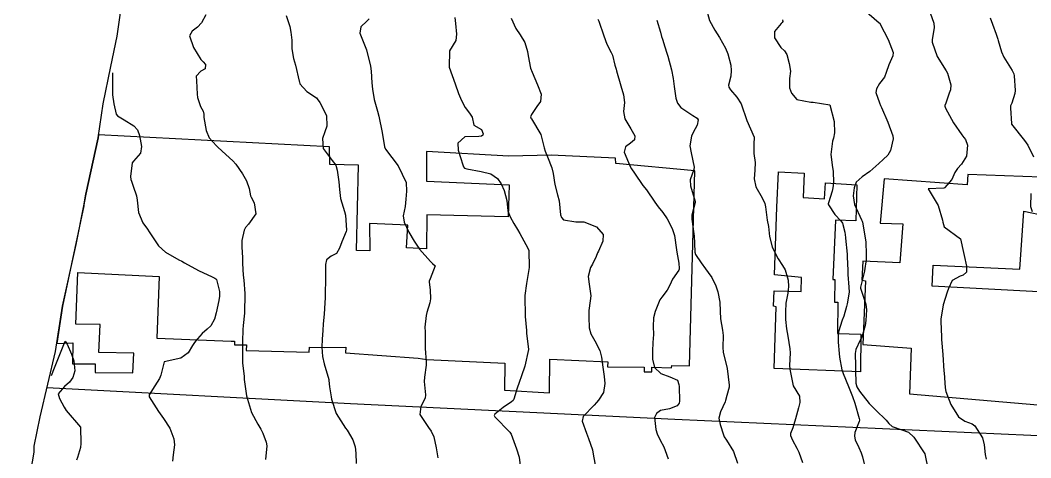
# Model space of a CAD drawing. Header units: metres. Extents: x 292545 to 299085, y 7450245 to 7463078.
# Drawn here: x 296812.7 to 296934.7, y 7453128 to 7453180.9 of the extents above; entities that cross this region are included whole.
import ezdxf

# ---------------------------------------------------------------- set-up
doc = ezdxf.new("R2010")
doc.units = ezdxf.units.M
for name, color, linetype in [('Area', 45, 'Continuous'), ('Curvas de Nivel 1m', 11, 'Continuous'), ('Curvas de Nivel 5m', 15, 'Continuous'), ('Edificações', 30, 'Continuous'), ('Vias Primárias', 230, 'Continuous')]:
    doc.layers.add(name, color=color, linetype=linetype)

msp = doc.modelspace()

# ---------------------------------------------------------------- linework, layer by layer
at = {"layer": 'Area'}
msp.add_polyline3d([(296812.7, 7453118.88, 714.53), (296814.39, 7453128.71, 710.17), (296814.39, 7453129.41, 710.2), (296815.09, 7453132.97, 710), (296816.95, 7453140.85, 710.88), (296817.79, 7453146.32, 709.55), (296819.44, 7453153.77, 712.99), (296820.36, 7453158.43, 714.46), (296820.62, 7453159.84, 714.37), (296822.1, 7453166.66, 712.35), (296822.71, 7453170.76, 713.62), (296823.62, 7453175.27, 720.77), (296824.39, 7453178.95, 722.4), (296825.12, 7453184.11, 723.58)], dxfattribs=at)
at = {"layer": 'Curvas de Nivel 1m', "flags": 128}
for points, elevation in [([(296835.12, 7453181.54), (296834.57, 7453180.54), (296834.1, 7453180.03), (296833.48, 7453179.56), (296833.15, 7453178.97), (296833.61, 7453177.56), (296834.52, 7453176.14), (296834.81, 7453175.84), (296835.06, 7453175.54), (296835.05, 7453175), (296834.5, 7453174.72), (296833.95, 7453174.1), (296833.97, 7453173.56), (296834.07, 7453171.95), (296834.11, 7453171.55), (296834.45, 7453170.45), (296834.79, 7453169.89), (296834.86, 7453169.54), (296834.88, 7453169.1), (296835.17, 7453167.54), (296835.53, 7453166.66), (296836.39, 7453165.68), (296836.47, 7453165.61), (296836.57, 7453165.53), (296837.53, 7453164.66), (296838.38, 7453163.9), (296838.72, 7453163.5), (296839.54, 7453162.3), (296840.01, 7453161.48), (296840.33, 7453160.53), (296840.52, 7453159.67), (296840.59, 7453159.48), (296840.95, 7453158.83), (296841.17, 7453157.47), (296840.28, 7453156.24), (296839.92, 7453155.84), (296839.76, 7453155.49), (296839.47, 7453154.28), (296839.45, 7453153.49), (296839.54, 7453152.18), (296839.54, 7453151.49), (296839.63, 7453150.07), (296839.71, 7453149.48), (296839.81, 7453147.85), (296839.82, 7453147.48), (296839.8, 7453145.84), (296839.78, 7453145.48), (296839.63, 7453144), (296839.57, 7453143.49), (296839.54, 7453142.05), (296839.56, 7453141.49), (296839.53, 7453140.04), (296839.56, 7453139.49), (296839.73, 7453137.82), (296839.76, 7453137.48), (296840.03, 7453135.48), (296840.63, 7453133.47), (296841.4, 7453132.06), (296841.76, 7453131.46), (296841.98, 7453130.98), (296842.4, 7453129.89), (296842.49, 7453129.45), (296842.31, 7453127.82)], 708), ([(296844.8, 7453181.43), (296845.26, 7453180.11), (296845.39, 7453179.42), (296845.5, 7453178.47), (296845.51, 7453177.42), (296845.71, 7453176.23), (296845.95, 7453175.42), (296846.4, 7453173.5), (296846.41, 7453173.41), (296846.48, 7453173.18), (296847.33, 7453172.26), (296848.46, 7453171.49), (296848.57, 7453171.38), (296848.89, 7453170.95), (296849.67, 7453169.37), (296849.73, 7453168.06), (296849.5, 7453167.37), (296849.21, 7453166.57), (296849.3, 7453165.37), (296850.37, 7453163.91), (296850.8, 7453163.36), (296850.97, 7453162.74), (296851.19, 7453161.35), (296851.25, 7453160.44), (296851.39, 7453159.35), (296851.87, 7453157.78), (296851.97, 7453157.34), (296852.11, 7453155.51), (296852.07, 7453155.34), (296851.52, 7453154.09), (296851.25, 7453153.35), (296850.89, 7453152.7), (296850.24, 7453152.37), (296849.68, 7453151.92), (296849.57, 7453151.37), (296849.58, 7453150), (296849.56, 7453149.37), (296849.53, 7453148.02), (296849.51, 7453147.37), (296849.46, 7453146.06), (296849.41, 7453145.37), (296849.3, 7453144.21), (296849.23, 7453143.37), (296849.15, 7453142.34), (296849.11, 7453141.37), (296849.22, 7453140.24), (296849.42, 7453139.37), (296849.96, 7453137.46), (296849.98, 7453137.36), (296850.05, 7453136.6), (296850.26, 7453135.36), (296850.3, 7453135.09), (296850.84, 7453133.35), (296851.99, 7453131.59), (296852.17, 7453131.34), (296852.85, 7453130.2), (296853.16, 7453129.32), (296853.22, 7453128.59), (296853.28, 7453127.32)], 707), ([(296871.99, 7453181.11), (296872.56, 7453179.87), (296873.08, 7453179.09), (296873.62, 7453178.16), (296873.95, 7453177.08), (296874.03, 7453176.58), (296874.34, 7453175.07), (296874.51, 7453174.61), (296875.17, 7453173.06), (296875.6, 7453171.93), (296875.52, 7453171.06), (296875.07, 7453170.44), (296874.44, 7453169.47), (296874.32, 7453169.19), (296874.35, 7453169.07), (296874.38, 7453169.02), (296874.43, 7453168.95), (296875.55, 7453167.06), (296875.98, 7453165.47), (296876.1, 7453165.05), (296876.38, 7453164.35), (296876.91, 7453163.04), (296877.05, 7453162.35), (296877.25, 7453161.04), (296877.6, 7453159.77), (296877.77, 7453159.04), (296877.96, 7453157.37), (296878.05, 7453157.03), (296878.29, 7453156.76), (296879.79, 7453156.51), (296880.29, 7453156.52), (296880.78, 7453156.5), (296882.28, 7453155.93), (296883.08, 7453154.97), (296883.06, 7453154.17), (296882.52, 7453152.98), (296882.43, 7453152.79), (296882.24, 7453152.33), (296881.79, 7453151.42), (296881.57, 7453150.99), (296881.3, 7453149.91), (296881.4, 7453148.99), (296881.59, 7453147.58), (296881.54, 7453146.99), (296881.36, 7453145.79), (296881.35, 7453144.99), (296881.42, 7453143.7), (296881.61, 7453142.99), (296882.11, 7453142.14), (296882.7, 7453140.97), (296882.89, 7453140.17), (296883.05, 7453138.97), (296883.21, 7453137.82), (296883.3, 7453136.97), (296883.13, 7453135.88), (296882.54, 7453134.97), (296882.31, 7453134.7), (296882.03, 7453134.39), (296880.69, 7453133), (296880.55, 7453132.45), (296881.07, 7453130.99), (296881.34, 7453130.35), (296881.79, 7453128.98), (296881.95, 7453128.22), (296882.16, 7453126.98)], 704), ([(296895.68, 7453181.73), (296895.92, 7453180.82), (296896.57, 7453179.67), (296897.14, 7453178.8), (296897.86, 7453177.48), (296898.14, 7453176.79), (296898.51, 7453175.45), (296898.56, 7453174.79), (296898.5, 7453174.12), (296898.25, 7453173.03), (296898.29, 7453172.79), (296898.48, 7453172.48), (296899.26, 7453171.56), (296899.76, 7453170.77), (296900.43, 7453168.76), (296901.32, 7453166.75), (296901.28, 7453165.88), (296901.3, 7453164.75), (296901.44, 7453163.69), (296901.41, 7453162.75), (296901.32, 7453161.72), (296901.55, 7453160.75), (296902.32, 7453159.43), (296902.63, 7453158.74), (296902.71, 7453158.34), (296902.92, 7453156.73), (296903.06, 7453155.95), (296903.2, 7453154.73), (296903.5, 7453153.48), (296903.85, 7453152.72), (296904.24, 7453152.03), (296904.76, 7453151.25), (296905.07, 7453150.71), (296905.43, 7453149.47), (296905.5, 7453148.7), (296905.39, 7453147.9), (296905.17, 7453146.71), (296905.1, 7453145.65), (296905.13, 7453144.71), (296905.25, 7453143.6), (296905.39, 7453142.71), (296905.64, 7453141.17), (296905.67, 7453140.7), (296905.62, 7453139.18), (296905.66, 7453138.7), (296906.05, 7453136.7), (296906.82, 7453135.47), (296906.84, 7453134.69), (296906.68, 7453134.03), (296906.33, 7453132.7), (296905.99, 7453131.65), (296905.74, 7453130.95), (296905.74, 7453130.7), (296905.98, 7453130.14), (296906.47, 7453129.19), (296906.71, 7453128.69), (296907.17, 7453127.46)], 701), ([(296914.6, 7453182.14), (296916.43, 7453180.57), (296916.51, 7453180.51), (296916.57, 7453180.41), (296917.5, 7453178.56), (296918.11, 7453176.98), (296918.1, 7453176.55), (296917.59, 7453175.48), (296917.28, 7453174.56), (296917.06, 7453174), (296916.49, 7453173.21), (296916.1, 7453172.58), (296916.03, 7453172.13), (296916.47, 7453170.91), (296916.6, 7453170.57), (296916.7, 7453170.33), (296917.47, 7453168.56), (296918.08, 7453166.89), (296918.12, 7453166.55), (296917.8, 7453165.15), (296917.47, 7453164.56), (296916.9, 7453164.04), (296916.37, 7453163.56), (296915.31, 7453162.59), (296914.36, 7453161.94), (296913.66, 7453161.3), (296913.4, 7453160.61), (296913.3, 7453159.64), (296913.46, 7453158.61), (296914.29, 7453156.77), (296914.38, 7453156.6), (296914.42, 7453156.47), (296914.74, 7453154.6), (296914.8, 7453154.06), (296914.87, 7453152.59), (296914.86, 7453151.97), (296914.67, 7453150.6), (296914.59, 7453150.22), (296914.2, 7453148.77), (296914.16, 7453148.63), (296914.17, 7453148.6), (296914.19, 7453148.51), (296914.8, 7453146.59), (296914.89, 7453145.87), (296914.83, 7453144.59), (296914.74, 7453144), (296914.32, 7453142.6), (296914.26, 7453142.46), (296914.12, 7453142.21), (296913.62, 7453141.09), (296913.55, 7453140.61), (296913.57, 7453139.12), (296913.57, 7453138.61), (296913.63, 7453137.04), (296913.75, 7453136.6), (296914.05, 7453136.08), (296915.22, 7453134.59), (296916.02, 7453133.78), (296917.27, 7453132.56), (296917.59, 7453132.15), (296918, 7453131.79), (296919.15, 7453131.38), (296919.99, 7453131.09), (296920.61, 7453130.52), (296921.96, 7453128.51), (296922.34, 7453126.5)], 699), ([(296922.59, 7453181.77), (296923.04, 7453180.5), (296923.08, 7453179.98), (296922.83, 7453178.5), (296922.83, 7453178.22), (296923.42, 7453176.49), (296924.51, 7453174.75), (296924.67, 7453174.48), (296925.1, 7453173.08), (296925.06, 7453172.47), (296924.9, 7453172.05), (296924.47, 7453170.83), (296924.37, 7453170.57), (296924.37, 7453170.48), (296924.46, 7453170.25), (296925.41, 7453168.47), (296926.42, 7453167.01), (296926.67, 7453166.71), (296926.84, 7453166.45), (296927.08, 7453165.77), (296926.99, 7453164.45), (296926.37, 7453163.48), (296925.88, 7453162.96), (296925.58, 7453162.47), (296925.2, 7453161.62), (296924.34, 7453160.62), (296924.24, 7453160.58), (296922.34, 7453160.5), (296923.56, 7453158.49), (296924.07, 7453156.71), (296924.11, 7453156.48), (296924.28, 7453155.9), (296926.26, 7453154.46), (296926.61, 7453152.82), (296926.69, 7453152.45), (296926.96, 7453151.18), (296926.97, 7453150.45), (296926.58, 7453150.09), (296926.22, 7453149.96), (296925.25, 7453149.43), (296924.79, 7453148.47), (296924.66, 7453148), (296924.17, 7453146.48), (296923.88, 7453144.76), (296923.86, 7453144.48), (296923.97, 7453142.63), (296923.97, 7453142.48), (296923.96, 7453142.32), (296924.1, 7453140.48), (296924.25, 7453138.48), (296924.26, 7453138.28), (296924.42, 7453136.48), (296924.5, 7453136.02), (296925.1, 7453134.47), (296926.01, 7453132.98), (296926.79, 7453132.45), (296927.68, 7453132.11), (296928, 7453131.88), (296928.89, 7453130.42), (296929.12, 7453129.57), (296929.25, 7453128.42), (296929.37, 7453127.85)], 698), ([(296929.83, 7453181.17), (296930.11, 7453180.41), (296930.56, 7453179.2), (296930.75, 7453178.6), (296930.81, 7453178.41), (296931.2, 7453177.06), (296931.49, 7453176.4), (296932.51, 7453174.8), (296932.69, 7453174.38), (296932.72, 7453174.16), (296932.85, 7453172.38), (296932.83, 7453172.03), (296932.46, 7453170.87), (296932.3, 7453170.54), (296932.3, 7453170.38), (296932.31, 7453170.24), (296932.4, 7453168.38), (296932.41, 7453168.35), (296932.43, 7453168.31), (296933.97, 7453166.36), (296934.4, 7453165.76), (296935.05, 7453164.35)], 697), ([(296854.83, 7453181.05), (296854.57, 7453180.76), (296853.82, 7453180.06), (296853.71, 7453179.32), (296854.53, 7453177.31), (296855.01, 7453175.31), (296855.09, 7453174.72), (296855.18, 7453173.3), (296855.24, 7453172.54), (296855.43, 7453171.3), (296855.85, 7453169.9), (296856.02, 7453169.29), (296856.41, 7453167.29), (296856.67, 7453165.56), (296856.8, 7453165.28), (296858.36, 7453163.26), (296859.3, 7453161.25), (296859.35, 7453160.24), (296859.28, 7453159.25), (296859.18, 7453158.38), (296858.95, 7453157.25), (296859.07, 7453156.46), (296859.63, 7453155.25), (296860.26, 7453154.18), (296860.93, 7453153.23), (296862.23, 7453151.71), (296862.5, 7453151.49), (296862.79, 7453151.21), (296862.21, 7453149.63), (296862.08, 7453149.34), (296862.07, 7453149.22), (296862.19, 7453148.31), (296862.26, 7453147.22), (296862.17, 7453146.72), (296861.8, 7453145.58), (296861.71, 7453145.22), (296861.57, 7453143.8), (296861.59, 7453143.23), (296861.6, 7453141.73), (296861.6, 7453141.23), (296861.72, 7453139.59), (296861.73, 7453139.22), (296861.53, 7453137.75), (296861.5, 7453137.23), (296861.66, 7453135.6), (296861.62, 7453135.22), (296861.06, 7453134.19), (296860.95, 7453133.23), (296861.99, 7453131.68), (296862.33, 7453131.22), (296862.64, 7453130.55), (296862.94, 7453129.21), (296863.15, 7453128.01)], 706), ([(296882.47, 7453180.98), (296882.58, 7453180.74), (296883.18, 7453178.97), (296883.54, 7453177.97), (296884.08, 7453176.96), (296884.22, 7453176.64), (296884.52, 7453175.45), (296884.65, 7453174.95), (296884.71, 7453174.75), (296885.24, 7453172.94), (296885.55, 7453171.86), (296885.66, 7453170.94), (296885.54, 7453169.85), (296885.7, 7453168.94), (296886.42, 7453167.76), (296886.93, 7453166.92), (296886.9, 7453166.43), (296886.4, 7453166.02), (296885.78, 7453165.56), (296885.62, 7453164.94), (296886.37, 7453163.18), (296886.53, 7453162.93), (296886.9, 7453162.38), (296887.9, 7453160.91), (296888.33, 7453160.38), (296889.34, 7453158.89), (296889.73, 7453158.31), (296890.3, 7453157.64), (296890.83, 7453156.87), (296891.44, 7453155.71), (296891.73, 7453154.87), (296891.96, 7453153.15), (296892.01, 7453152.86), (296892.23, 7453151.52), (296892.27, 7453150.86), (296892.27, 7453150.81), (296892.22, 7453150.66), (296891.48, 7453149.6), (296891.14, 7453148.87), (296890.81, 7453148.26), (296890.18, 7453147.4), (296889.96, 7453147.1), (296889.86, 7453146.89), (296889.38, 7453145.68), (296889.17, 7453144.9), (296889.15, 7453143.89), (296889.17, 7453142.9), (296889.09, 7453141.93), (296889.05, 7453140.9), (296889.06, 7453139.93), (296889.31, 7453138.9), (296890.07, 7453138.19), (296891.14, 7453137.8), (296892.06, 7453137.38), (296892.25, 7453136.86), (296892.27, 7453136.64), (296892.33, 7453134.86), (296892.28, 7453134.61), (296892.03, 7453134.3), (296891.09, 7453133.94), (296890.02, 7453133.72), (296889.53, 7453133.38), (296889.31, 7453132.9), (296889.46, 7453131.43), (296889.63, 7453130.89), (296889.98, 7453130.15), (296890.41, 7453129.33), (296890.6, 7453128.88), (296890.93, 7453127.89)], 703), ([(296889.59, 7453180.89), (296890.01, 7453179.44), (296890.16, 7453178.89), (296890.25, 7453178.58), (296890.54, 7453177.65), (296890.79, 7453176.88), (296890.9, 7453176.51), (296891.35, 7453174.87), (296891.56, 7453173.81), (296891.68, 7453172.87), (296891.89, 7453171.44), (296892.08, 7453170.86), (296892.46, 7453170.33), (296893.94, 7453169.35), (296894.44, 7453169.03), (296894.57, 7453168.84), (296894.43, 7453168.18), (296893.97, 7453167.29), (296893.78, 7453166.85), (296893.56, 7453165.69), (296893.71, 7453164.85), (296894.08, 7453163.13), (296894.06, 7453162.84), (296893.6, 7453161.59), (296893.65, 7453160.85), (296894.19, 7453158.97), (296894.19, 7453158.84), (296893.82, 7453157.32), (296893.82, 7453156.84), (296894.06, 7453155.06), (296894.08, 7453154.84), (296894.16, 7453152.92), (296894.17, 7453152.84), (296894.24, 7453152.56), (296894.95, 7453151.55), (296895.47, 7453150.82), (296895.78, 7453150.38), (296896.21, 7453149.79), (296896.71, 7453148.8), (296896.94, 7453148.05), (296897.17, 7453146.8), (296897.22, 7453145.74), (296897.26, 7453144.8), (296897.52, 7453143.41), (296897.6, 7453142.8), (296897.56, 7453141.34), (296897.61, 7453140.79), (296898.08, 7453138.79), (296898.32, 7453136.79), (296898.31, 7453136.53), (296898.04, 7453135.53), (296897.87, 7453134.95), (296897.82, 7453134.79), (296897.25, 7453133.56), (296897.06, 7453132.8), (296897.23, 7453132.04), (296897.62, 7453130.8), (296897.72, 7453130.53), (296897.98, 7453130.13), (296898.82, 7453128.78), (296899.34, 7453127.38)], 702), ([(296823.86, 7453174.52), (296823.84, 7453173.1), (296823.86, 7453171.86), (296824, 7453170.77), (296824.28, 7453169.51), (296824.44, 7453169.31), (296825.24, 7453168.85), (296826.42, 7453168.11), (296826.87, 7453167.64), (296827.11, 7453166.93), (296827.33, 7453165.63), (296827.21, 7453164.81), (296826.38, 7453163.86), (296826.2, 7453163.64), (296826, 7453161.99), (296826.06, 7453161.64), (296826.12, 7453161.42), (296826.33, 7453160.82), (296826.72, 7453159.64), (296826.82, 7453159.13), (296826.98, 7453157.63), (296827.51, 7453156.4), (296828.05, 7453155.62), (296828.27, 7453155.29), (296829.41, 7453153.61), (296830.24, 7453152.84), (296831.86, 7453151.94), (296832.23, 7453151.75), (296832.54, 7453151.57), (296834.21, 7453150.65), (296835.87, 7453149.87), (296836.2, 7453149.7), (296836.31, 7453149.64), (296836.41, 7453149.53), (296836.77, 7453148.11), (296836.77, 7453147.52), (296836.67, 7453147.03), (296836.35, 7453145.53), (296836.15, 7453144.74), (296835.71, 7453143.96), (296835.26, 7453143.54), (296834.66, 7453143.01), (296834.12, 7453142.4), (296833.74, 7453141.92), (296833.52, 7453141.56), (296832.97, 7453140.68), (296832.09, 7453140.06), (296830.08, 7453139.6), (296829.68, 7453137.99), (296829.52, 7453137.61), (296828.94, 7453136.72), (296828.27, 7453135.62), (296828.28, 7453135.37), (296829.38, 7453133.61), (296830, 7453132.76), (296830.78, 7453131.59), (296831.26, 7453130.3), (296831.31, 7453129.59), (296831.18, 7453128.36), (296831.1, 7453127.59)], 709), ([(296934.76, 7453159.93), (296934.72, 7453158.36), (296934.89, 7453157.77)], 697)]:
    msp.add_lwpolyline(points, dxfattribs=dict(at, elevation=elevation))
at = {"layer": 'Curvas de Nivel 5m', "flags": 128}
for points, elevation in [([(296865.17, 7453181.18), (296865.28, 7453180.48), (296865.37, 7453179.18), (296865.31, 7453178.42), (296864.53, 7453177.19), (296864.51, 7453175.19), (296865.22, 7453173.18), (296865.62, 7453172.03), (296866, 7453171.17), (296866.45, 7453170.32), (296866.95, 7453169.66), (296867.28, 7453169.16), (296867.46, 7453168.19), (296868.42, 7453167.68), (296868.6, 7453167.14), (296868.56, 7453166.99), (296868.41, 7453166.86), (296868.1, 7453166.83), (296866.41, 7453166.77), (296865.55, 7453166.03), (296865.58, 7453165.18), (296866.15, 7453163.39), (296866.23, 7453163.17), (296866.36, 7453163.01), (296866.62, 7453162.91), (296868.36, 7453162.61), (296869.54, 7453162.31), (296870.35, 7453161.75), (296870.78, 7453161.12), (296871.16, 7453160.29), (296871.45, 7453159.11), (296871.58, 7453157.83), (296871.85, 7453157.1), (296872.29, 7453156.33), (296872.75, 7453155.57), (296873.04, 7453155.09), (296873.99, 7453153.33), (296874.11, 7453153.07), (296874.14, 7453152.97), (296874.17, 7453151.07), (296874.16, 7453151.01), (296873.82, 7453149.08), (296873.63, 7453147.63), (296873.62, 7453147.09), (296873.67, 7453145.58), (296873.68, 7453145.08), (296873.82, 7453143.4), (296873.85, 7453143.08), (296874.1, 7453141.08), (296873.64, 7453139.08), (296873.25, 7453137.9), (296872.94, 7453137.09), (296872.71, 7453136.43), (296872.3, 7453135.1), (296872.21, 7453134.92), (296872.03, 7453134.76), (296871.03, 7453134.1), (296870.01, 7453133.28), (296869.94, 7453133.12), (296870.01, 7453132.96), (296871.84, 7453131.1), (296871.98, 7453130.86), (296872.62, 7453129.09), (296872.97, 7453128.07), (296873.09, 7453127.09)], 705), ([(296904.77, 7453180.9), (296904.79, 7453180.72), (296904.72, 7453180.58), (296904.58, 7453180.48), (296903.77, 7453179.52), (296903.79, 7453178.73), (296904.54, 7453177.58), (296905.01, 7453177.19), (296905.27, 7453176.71), (296905.58, 7453175.64), (296905.73, 7453174.7), (296905.62, 7453173.83), (296905.59, 7453172.7), (296905.85, 7453172.07), (296906.47, 7453171.28), (296908.17, 7453170.97), (296908.47, 7453170.98), (296910.46, 7453170.65), (296911.01, 7453168.64), (296911.03, 7453167.25), (296910.91, 7453166.64), (296910.8, 7453166.25), (296910.6, 7453164.65), (296910.81, 7453163.09), (296910.88, 7453162.64), (296910.92, 7453161.22), (296910.85, 7453160.64), (296910.76, 7453160.22), (296910.32, 7453158.82), (296910.27, 7453158.69), (296910.27, 7453158.65), (296910.31, 7453158.55), (296911.06, 7453157.4), (296911.82, 7453156.63), (296912.02, 7453156.36), (296912.28, 7453155.25), (296912.35, 7453154.62), (296912.36, 7453154.53), (296912.56, 7453152.62), (296912.58, 7453152.27), (296912.66, 7453150.62), (296912.66, 7453150.17), (296912.77, 7453148.61), (296912.8, 7453148), (296912.58, 7453146.62), (296912.49, 7453146.29), (296912.16, 7453145.13), (296911.98, 7453144.62), (296911.52, 7453143.24), (296911.46, 7453142.63), (296911.49, 7453142), (296911.6, 7453140.63), (296911.65, 7453140.18), (296911.94, 7453138.62), (296912.08, 7453138.21), (296912.74, 7453136.61), (296913.22, 7453135.42), (296913.49, 7453134.61), (296914.01, 7453132.75), (296914.06, 7453132.6), (296914.05, 7453132.55), (296914, 7453132.41), (296913.51, 7453131.08), (296913.44, 7453130.61), (296913.55, 7453130.18), (296913.97, 7453129.27), (296914.26, 7453128.6), (296914.41, 7453128.14), (296914.79, 7453126.59)], 700), ([(296816.49, 7453137.94), (296816.85, 7453138.86), (296818.11, 7453142.1), (296818.37, 7453141.74), (296818.88, 7453140.52), (296819.17, 7453139.73), (296819.29, 7453138.51), (296819.05, 7453137.73), (296818.63, 7453137.16), (296818.05, 7453136.63), (296817.26, 7453135.75), (296817.44, 7453135.16), (296818.02, 7453134.13), (296818.26, 7453133.74), (296819.99, 7453131.72), (296820.02, 7453129.72), (296819.96, 7453129.27), (296819.62, 7453128.05), (296819.5, 7453127.72)], 710)]:
    msp.add_lwpolyline(points, dxfattribs=dict(at, elevation=elevation))
at = {"layer": 'Edificações'}
for points in [[(296850.04, 7453165.56), (296822.15, 7453167.03), (296822.1, 7453166.66), (296820.62, 7453159.84), (296820.38, 7453158.58), (296820.36, 7453158.43), (296817.79, 7453146.32), (296817.1, 7453141.82), (296819.06, 7453141.91), (296819, 7453139.36), (296821.74, 7453139.38), (296821.73, 7453138.32), (296826.3, 7453138.26), (296826.42, 7453140.66), (296822.18, 7453140.73), (296822.35, 7453144.13), (296819.43, 7453144.14), (296819.65, 7453150.39), (296829.49, 7453149.93), (296829.19, 7453142.47), (296838.18, 7453142.09), (296838.57, 7453142.1), (296838.56, 7453141.66), (296840.01, 7453141.64), (296839.98, 7453140.97), (296847.61, 7453140.77), (296847.65, 7453141.38), (296849.45, 7453141.35), (296852.01, 7453141.38), (296851.98, 7453140.7), (296860.74, 7453140.05), (296861.82, 7453139.87), (296871.24, 7453139.45), (296871.18, 7453136.19), (296876.6, 7453135.86), (296876.64, 7453139.93), (296883.65, 7453139.62), (296883.64, 7453139.01), (296888.04, 7453138.96), (296888.03, 7453138.39), (296888.98, 7453138.38), (296888.99, 7453138.96), (296891.37, 7453138.89), (296891.4, 7453139.15), (296893.53, 7453139.14), (296894.18, 7453162.68), (296884.61, 7453163.57), (296884.57, 7453164.21), (296876.82, 7453164.58), (296871.69, 7453164.45), (296861.78, 7453165.03), (296861.78, 7453161.42), (296871.73, 7453160.98), (296871.63, 7453157.11), (296861.82, 7453157.37), (296861.75, 7453153.25), (296859.34, 7453153.37), (296859.5, 7453156.12), (296854.89, 7453156.33), (296854.9, 7453153.03), (296853.32, 7453153.06), (296853.55, 7453163.37), (296850.07, 7453163.46)], [(296914.16, 7453138.38), (296903.74, 7453138.79), (296904, 7453146.24), (296903.65, 7453146.33), (296903.75, 7453148.17), (296907.03, 7453148.09), (296907.04, 7453149.79), (296903.78, 7453150.13), (296904.07, 7453158.28), (296904.28, 7453162.55), (296907.38, 7453162.4), (296907.25, 7453159.45), (296909.82, 7453159.28), (296909.93, 7453161.23), (296913.75, 7453160.97), (296913.6, 7453156.65), (296911.15, 7453156.73), (296910.82, 7453149.54), (296911.09, 7453149.54), (296911.04, 7453146.83), (296911.43, 7453146.82), (296911.38, 7453143.03), (296914.2, 7453142.94)], [(296945.31, 7453134.22), (296941.75, 7453147.73), (296922.84, 7453148.73), (296922.94, 7453151.3), (296933.43, 7453150.78), (296933.89, 7453157.79), (296939.31, 7453156.66), (296938.2, 7453161.85), (296927.12, 7453162.24), (296927.07, 7453160.99), (296917.02, 7453161.69), (296916.55, 7453156.34), (296919.29, 7453156.27), (296918.94, 7453151.58), (296914.44, 7453151.75), (296914.35, 7453149.45), (296914.78, 7453149.37), (296914.47, 7453141.7), (296920.31, 7453141.25), (296920.09, 7453135.72), (296938.42, 7453134.16)]]:
    msp.add_lwpolyline(points, close=True, dxfattribs=at)
at = {"layer": 'Vias Primárias', "elevation": 710.4}
msp.add_lwpolyline([(296815.93, 7453136.51), (296852.59, 7453134.58), (296891.76, 7453132.66), (296938.34, 7453130.59)], dxfattribs=at)

doc.saveas('drawing.dxf')
